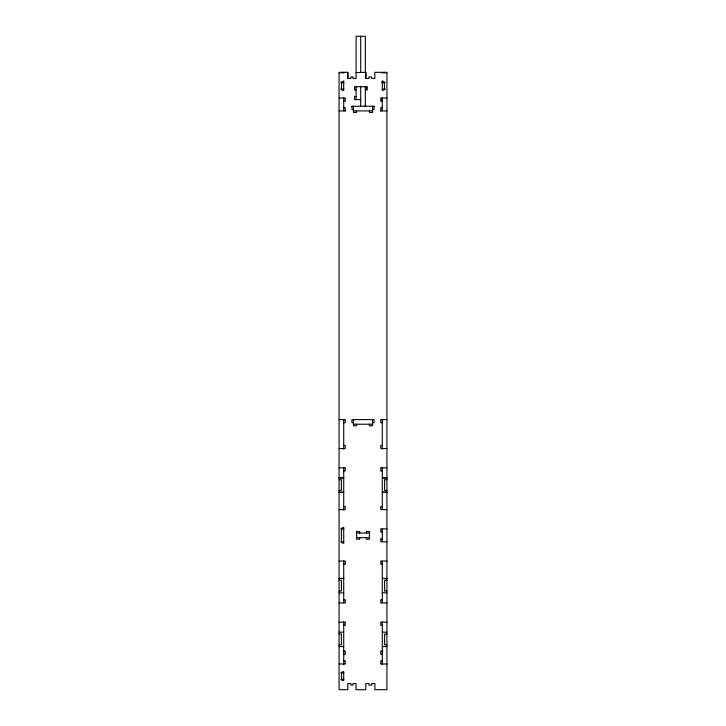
<?xml version="1.0" encoding="UTF-8"?>
<svg xmlns="http://www.w3.org/2000/svg" width="726" height="726" viewBox="0 0 726 726"><rect width="100%" height="100%" fill="white"/><g stroke="black" fill="none" stroke-linecap="round" stroke-linejoin="round"><path stroke-width="1.09" d="M356.584 110.897L356.584 112.448L353.498 112.448L353.498 109.354L351.956 109.354L351.956 106.268M360.713 105.851L360.713 86.721M365.341 105.243L365.341 106.268L365.341 86.721M369.452 110.897L369.452 112.448L372.538 112.448L372.538 109.354L374.081 109.354L374.081 106.268M343.716 679.6L343.371 680.298A1.325 1.325 0 0 1 341.837 680.353L341.401 672.975A1.162 1.162 0 0 1 342.554 671.822A1.162 1.162 0 0 1 343.716 672.975L340.821 672.975M382.303 82.41L382.647 81.72A1.325 1.325 0 0 1 384.172 81.666L384.617 89.035A1.162 1.162 0 0 1 383.455 90.196A1.162 1.162 0 0 1 382.303 89.035L385.197 89.035M365.341 72.319L365.341 36.3L356.085 36.3L356.085 78.49L352.972 78.49L352.999 76.947L350.894 76.947L350.912 78.49L347.808 78.49L347.827 72.319L339.078 72.319L339.078 689.7L347.827 689.7L347.827 683.529L350.912 683.529L350.912 685.072L352.999 685.072L352.999 683.529L356.085 683.529L356.085 689.7L365.831 689.7L365.831 683.529L368.926 683.529L368.926 685.072L371.748 685.072L371.748 683.529L374.843 683.529L374.843 689.7L386.931 689.7L386.931 72.319L374.816 72.319L374.843 78.49L371.73 78.49L371.748 76.947L368.899 76.947L368.926 78.49L365.813 78.49L365.813 72.319L356.085 72.6M339.078 72.754L343.716 72.754M382.303 72.754L386.931 72.754M340.821 82.601L343.716 82.601M382.303 82.601L385.197 82.601M365.323 89.806L366.884 89.806L366.884 86.721L354.515 86.721L354.515 89.806L356.085 89.806M340.821 89.035L343.716 89.035A1.162 1.162 0 0 1 342.554 90.196A1.162 1.162 0 0 1 341.401 89.035L341.746 81.72A1.325 1.325 0 0 1 343.271 81.666L343.716 82.41M356.085 96.494L354.515 96.494L354.515 99.58L360.713 99.58M339.078 98.037L345.258 98.037L345.258 101.123L343.716 101.123M386.931 98.037L380.76 98.037L380.76 101.123L382.303 101.123M351.738 106.268L374.253 106.268M343.716 107.811L345.277 107.811L345.277 110.897M382.321 107.811L380.76 107.811L380.778 110.897M339.06 110.897L345.794 110.897M353.281 110.897L372.701 110.897M380.197 110.897L386.931 110.897M339.069 419.592L345.258 419.592L345.258 422.677L343.716 422.677M386.94 419.592L380.76 419.592L380.76 422.677L382.303 422.677M353.498 422.677L351.956 422.677L351.956 419.592L374.081 419.592L374.081 422.677L372.538 422.677M353.299 424.22L372.719 424.22M343.716 445.446L345.258 445.446L345.258 448.532L339.078 448.532M382.303 445.446L380.76 445.446L380.76 448.532L386.931 448.532M339.078 467.825L345.258 467.825L345.258 470.911L343.716 470.911M386.931 467.825L380.76 467.825L380.76 470.911L382.303 470.911M339.078 477.826L343.716 477.826M382.303 477.826L386.931 477.826M339.078 477.889L343.716 477.889M382.303 477.889L386.931 477.889M339.078 479.65L341.401 479.65L341.401 490.449L339.078 490.449M386.931 479.65L384.617 479.65L384.617 490.449L386.931 490.449M339.078 492.219L343.716 492.219M382.303 492.219L386.931 492.219M339.078 492.282L343.716 492.282M382.303 492.282L386.931 492.282M343.716 506.539L345.258 506.539L345.258 509.625L339.078 509.625M382.303 506.539L380.76 506.539L380.76 509.625L386.931 509.625M340.821 528.918L343.716 528.918A1.162 1.162 0 0 0 342.554 527.766A1.162 1.162 0 0 0 341.401 528.918L341.401 541.787A1.162 1.162 0 0 0 342.554 542.939A1.162 1.162 0 0 0 343.716 541.787L340.821 541.787M386.931 528.918L380.76 528.918L380.76 532.013L382.303 532.013M356.185 533.038L369.824 533.038M356.185 537.667L369.824 537.667M382.303 538.701L380.76 538.701L380.76 541.787L386.931 541.787M339.078 561.08L345.258 561.08L345.258 564.166L343.716 564.166M386.931 561.08L380.76 561.08L380.76 564.166L382.303 564.166M339.078 578.431L343.716 578.431M382.303 578.431L386.931 578.431M339.078 578.495L343.716 578.495M382.303 578.495L386.931 578.495M339.078 580.255L341.401 580.255L341.401 591.055L339.078 591.055M386.931 580.255L384.617 580.255L384.617 591.055L386.931 591.055M339.078 592.888L343.716 592.824M382.303 592.824L386.931 592.824M343.716 599.794L345.258 599.794L345.258 602.879L339.078 602.879M382.303 599.794L380.76 599.794L380.76 602.879L386.931 602.879M339.078 622.173L345.258 622.173L345.258 625.258L343.716 625.258M386.931 622.173L380.76 622.173L380.76 625.258L382.303 625.258M339.078 632.228L343.716 632.164M382.303 632.164L386.931 632.228M339.078 633.998L341.401 633.998L341.401 644.797L339.078 644.797M386.931 633.998L384.617 633.998L384.617 644.797L386.931 644.797M339.078 646.557L343.716 646.621M382.303 646.557L386.931 646.557M343.135 650.977L343.716 650.977M382.303 650.977L382.874 650.977M343.716 651.113L345.258 651.113L345.258 654.199L343.716 654.199M382.303 651.113L380.76 651.113L380.76 654.199L382.303 654.199M343.716 660.887L345.258 660.887L345.258 663.972L339.078 663.972M382.303 660.887L380.76 660.887L380.76 663.972L386.931 663.972M340.821 679.409L343.716 679.409M382.321 81.185L382.321 83.408M382.321 97.828L382.321 101.159M382.303 72.319L382.303 72.936M382.303 80.867L382.303 90.387M382.303 98.037L382.284 110.897M382.303 419.592L382.303 449.113M382.303 467.245L382.303 509.625M382.303 528.918L382.303 541.787M382.303 561.08L382.303 602.879M382.303 621.792L382.303 664.744M372.511 106.268L372.538 112.448M372.52 419.592L372.538 425.772L369.452 425.772L369.452 424.22M366.866 86.721L366.866 89.806M366.358 533.038L366.358 531.496L369.452 531.496L369.452 539.209L366.358 539.209L366.358 537.667M365.831 72.319L365.831 78.49M360.713 36.3L360.713 72.319M359.669 533.038L359.669 531.496L356.584 531.496L356.584 539.209L359.669 539.209L359.669 537.667M356.584 424.22L356.584 425.772L353.498 425.772L353.489 419.592M356.085 86.721L356.085 99.58M353.48 106.268L353.498 112.448M347.808 72.319L347.808 78.49M343.716 72.319L343.716 72.936M343.716 80.867L343.716 90.387M343.734 97.828L343.697 110.897M343.716 419.592L343.716 449.113M343.716 467.245L343.716 510.051M343.716 527.375L343.716 543.329M343.716 560.826L343.716 602.879M343.716 621.792L343.716 664.744M343.716 671.822L343.716 680.571"/></g></svg>
